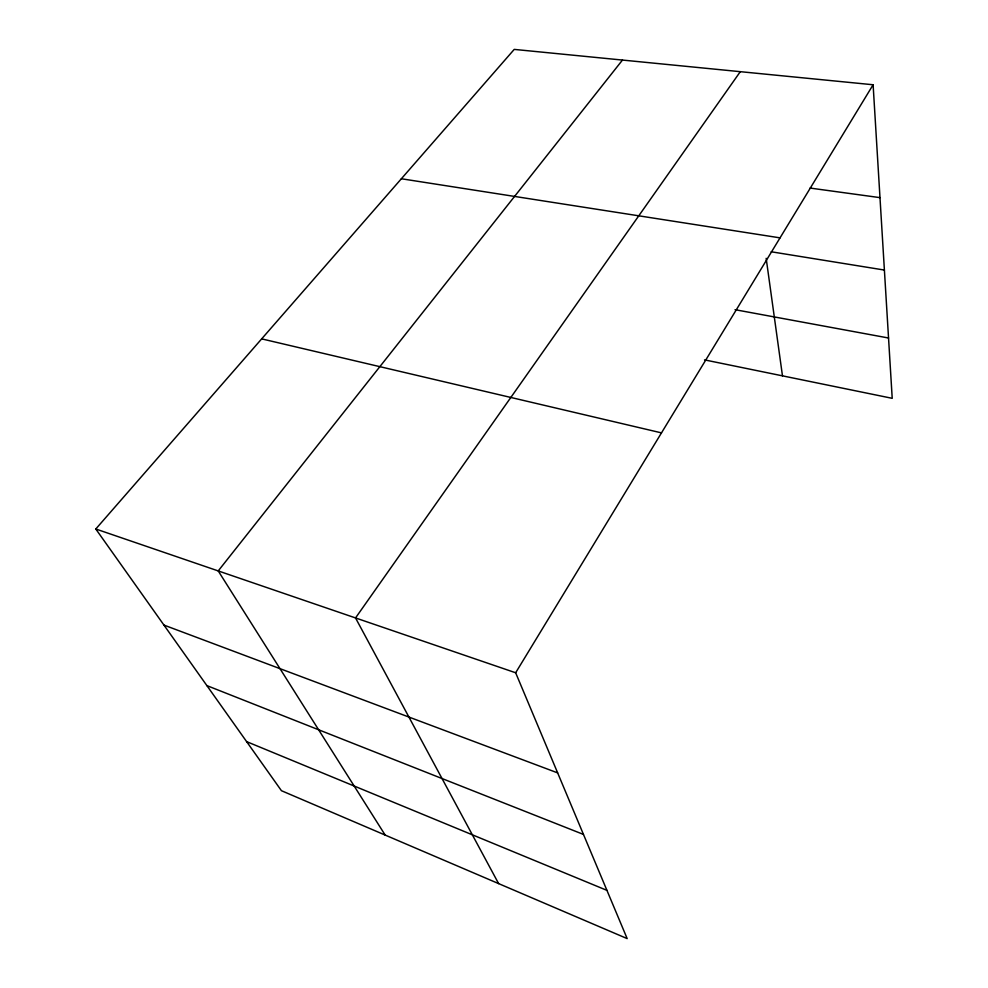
<?xml version="1.0" encoding="UTF-8"?>
<svg xmlns="http://www.w3.org/2000/svg" width="988" height="988" viewBox="0 0 988 988"><rect width="100%" height="100%" fill="white"/><g stroke="black" fill="none" stroke-linecap="round" stroke-linejoin="round"><path stroke-width="1.48" d="M515.65 672.766L873.108 84.758L514.229 49.4L95.787 529L281.432 790.696L627.17 938.6L515.65 672.766L95.787 529M740.296 71.679L355.532 617.945L498.619 883.605M622.465 60.07L218.225 570.916L385.172 835.082M810.086 188.066L879.987 197.637M401.363 178.754L780.038 237.861M771.171 251.767L884.396 270.057M735.047 309.689L888.533 338.007M704.518 359.879L892.213 398.325L873.108 84.758M261.672 338.872L661.491 432.88M163.946 625.083L557.652 772.888M206.887 685.61L583.463 834.428M246.605 741.618L606.928 890.361M766.169 258.313L782.471 375.835"/></g></svg>
